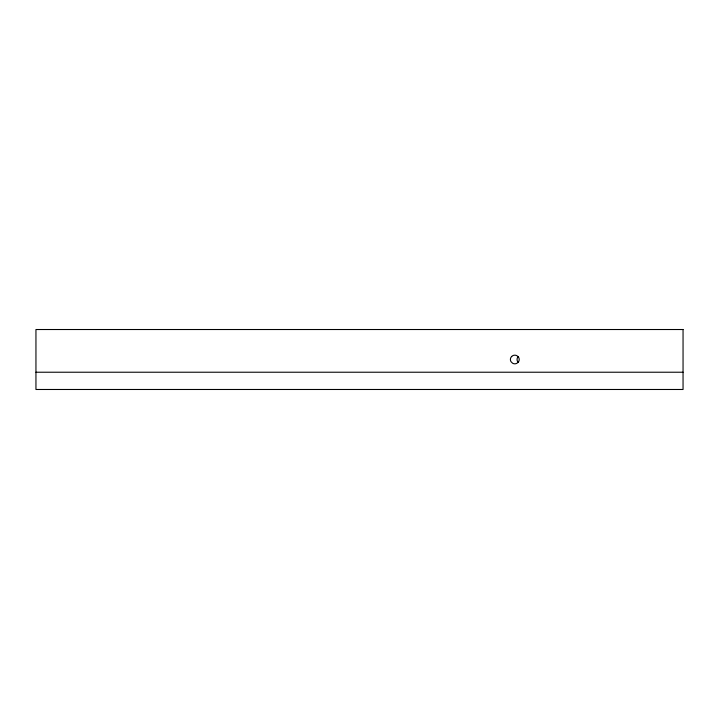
<?xml version="1.0" encoding="UTF-8"?>
<svg xmlns="http://www.w3.org/2000/svg" width="719" height="719" viewBox="0 0 719 719"><rect width="100%" height="100%" fill="white"/><g stroke="black" fill="none" stroke-linecap="round" stroke-linejoin="round"><path stroke-width="1.08" d="M35.95 372.226L683.05 372.226M518.282 362.547A4.314 4.233 -90 0 1 518.282 356.453M511.694 356.453L510.993 357.343A4.242 4.242 0 0 0 510.993 361.657L512.602 363.239A4.476 4.476 0 0 0 517.006 363.239L518.615 361.657A4.242 4.242 0 0 0 518.615 357.343L517.006 355.761A4.476 4.476 0 0 0 512.602 355.761L511.694 356.453M683.05 329.518L35.95 329.518L35.95 389.482L683.05 389.482L683.05 329.518"/></g></svg>
